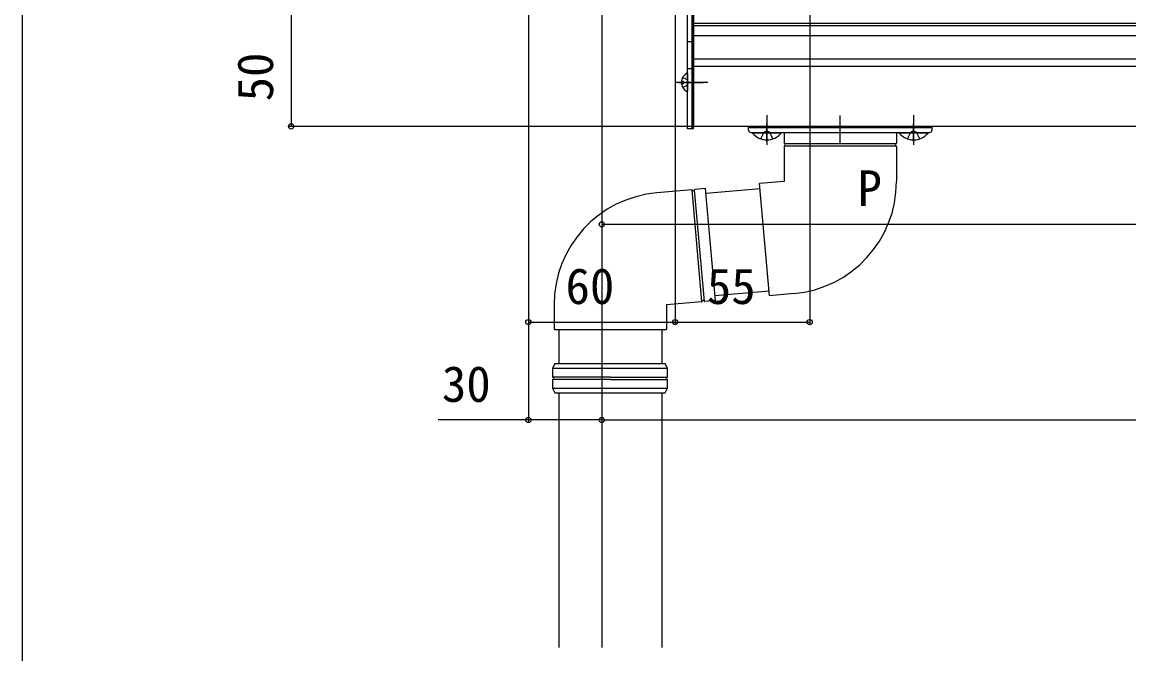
# Model space of a CAD drawing. Units: millimetres, scale not verified. Extents: x -875 to 875, y -1304 to 1296.
# Drawn here: x -875 to -422.5, y -72.8 to 185.4 of the extents above; entities that cross this region are included whole.
import ezdxf
from ezdxf.enums import TextEntityAlignment as Align

# ---------------------------------------------------------------- set-up
doc = ezdxf.new("R2010")
doc.units = ezdxf.units.MM
doc.header["$LTSCALE"] = 8
for name, color, linetype in [('0-5_YKK_12', 2, 'Continuous'), ('0-6_YKK_13', 4, 'Continuous'), ('0-7_YKK_D', 6, 'Continuous'), ('0-8_YKK_ZWAK', 7, 'Continuous')]:
    doc.layers.add(name, color=color, linetype=linetype)
doc.styles.add('ＭＳ ゴシック', font='')
doc.styles.get('ＭＳ ゴシック').set_extended_font_data('MS Gothic')

msp = doc.modelspace()

# ---------------------------------------------------------------- linework, layer by layer
at = {"layer": '0-5_YKK_12'}
for p, q in [((-638, 955.8), (-638, -70.2)), ((-600.5, 195.8), (-600.5, 142.8)), ((-600.5, 185), (689.5, 185)), ((-600.5, 184), (689.5, 184)), ((689.5, 179.8), (-600.5, 179.8)), ((689.5, 170.3), (-600.5, 170.3)), ((689.5, 167.3), (-600.5, 167.3)), ((-594.587, 160.8), (-607.7, 160.8)), ((-606.5, 160.8), (-596.5, 160.8)), ((-570.5, 147.398), (-570.5, 135.282)), ((-540.5, 135.8), (-540.5, 147.3)), ((-510.5, 147.398), (-510.5, 135.282)), ((689.5, 142.8), (-600.5, 142.8)), ((-570.5, 136.8), (-570.5, 143.8)), ((-510.5, 136.8), (-510.5, 143.8))]:
    msp.add_line(p, q, dxfattribs=at)
at = {"layer": '0-6_YKK_13'}
for p, q in [((-603, 141.8), (-603, 191.8)), ((-601, 141.8), (-601, 191.8)), ((-600.5, 141.8), (-600.5, 191.8)), ((-601, 177.3), (-603, 177.3)), ((-600.5, 177.3), (-601, 177.3)), ((-601, 166.3), (-603, 166.3)), ((-603, 164.396), (-603, 157.204)), ((-600.5, 166.3), (-601, 166.3)), ((-605.478, 161.225), (-604.6, 161.225)), ((-604.966, 162.85), (-603.151, 161.945)), ((-604.966, 158.75), (-603.151, 159.655)), ((-602.542, 160.8), (-603.151, 161.945)), ((-602.542, 160.8), (-603.151, 159.655)), ((-601, 141.8), (-603, 141.8)), ((-600.5, 141.8), (-601, 141.8)), ((-578, 142.8), (-503, 142.8)), ((-578, 142.3), (-578, 142.8)), ((-578, 142.3), (-503, 142.3)), ((-578, 141.3), (-578, 142.3)), ((-577, 140.3), (-504, 140.3)), ((-576.4, 140.3), (-564.6, 140.3)), ((-576.4, 140.052), (-576.4, 140.3)), ((-573, 137.717), (-571.645, 140.435)), ((-570.5, 141.044), (-571.645, 140.435)), ((-570.5, 141.044), (-569.355, 140.435)), ((-568, 137.717), (-569.355, 140.435)), ((-564.6, 140.052), (-564.6, 140.3)), ((-563.5, 140.3), (-517.5, 140.3)), ((-563.5, 140.3), (-563.5, 135.971)), ((-517.5, 140.3), (-517.5, 135.971)), ((-516.4, 140.3), (-504.6, 140.3)), ((-516.4, 140.052), (-516.4, 140.3)), ((-513, 137.717), (-511.645, 140.435)), ((-510.5, 141.044), (-511.645, 140.435)), ((-510.5, 141.044), (-509.355, 140.435)), ((-508, 137.717), (-509.355, 140.435)), ((-504.6, 140.052), (-504.6, 140.3)), ((-503, 142.8), (-503, 142.3)), ((-503, 142.3), (-503, 141.3)), ((-564.6, 140.052), (-576.4, 140.052)), ((-563.404, 135.8), (-517.596, 135.8)), ((-504.6, 140.052), (-516.4, 140.052)), ((-563.404, 134.8), (-517.596, 134.8)), ((-517.5, 134.629), (-517.5, 120.3)), ((-571.457, 96.516), (-573.462, 119.428)), ((-601.235, 116.909), (-615.509, 115.66)), ((-597.064, 71.195), (-601.056, 116.828)), ((-596.067, 71.282), (-600.06, 116.916)), ((-595.585, 117.403), (-599.898, 117.026)), ((-591.576, 71.578), (-595.585, 117.403)), ((-595.419, 115.5), (-573.288, 117.436)), ((-569.453, 73.603), (-571.457, 96.516)), ((-591.758, 73.66), (-569.627, 75.596)), ((-559.491, 74.475), (-569.453, 73.603)), ((-657.5, 69.835), (-657.5, 59.835)), ((-591.576, 71.578), (-595.889, 71.201)), ((-655.5, 59.835), (-655.5, 45.835)), ((-613.5, 59.835), (-613.5, 45.835)), ((-657.151, 45.835), (-658.151, 43.835)), ((-657.151, 45.835), (-612.153, 45.835)), ((-611.153, 43.835), (-612.153, 45.835)), ((-658.151, 43.835), (-658.151, 40.335)), ((-634.5, 43.835), (-658.151, 43.835)), ((-611.151, 43.835), (-634.5, 43.835)), ((-611.153, 40.312), (-611.153, 43.835)), ((-634.5, 40.335), (-658.151, 40.335)), ((-634.5, 39.335), (-658.151, 39.335)), ((-634.5, 40.335), (-611.153, 40.335)), ((-634.5, 39.335), (-611.153, 39.335)), ((-611.153, 35.835), (-611.153, 39.359)), ((-658.151, 35.835), (-634.5, 35.835)), ((-657.151, 33.835), (-612.153, 33.835)), ((-655.5, 33.835), (-655.5, -70.2)), ((-634.5, 35.835), (-611.151, 35.835)), ((-613.5, 33.835), (-613.5, -70.2)), ((-612.153, 33.835), (-611.153, 35.835))]:
    msp.add_line(p, q, dxfattribs=at)
for points in [[(-605.478, 160.375), (-604.6, 160.375), (-604.6, 161.225)], [(-563.5, 134.629), (-563.5, 120.3), (-573.462, 119.428)], [(-597.225, 71.084), (-611.5, 69.835), (-611.5, 59.835)], [(-657.5, 59.835), (-634.5, 59.835), (-611.5, 59.835)], [(-658.151, 39.335), (-658.151, 35.835), (-657.151, 33.835)]]:
    msp.add_lwpolyline(points, dxfattribs=at)
for centre, radius, start, end in [((-601.3, 160.8), 4.2, 117.28096, 174.19227), ((-603.154, 164.396), 0.154, 0, 117.28096), ((-601.3, 160.8), 4.2, 185.80773, 242.71904), ((-603.154, 157.204), 0.154, 242.71904, 0), ((-577, 141.3), 1, 180, 270), ((-504, 141.3), 1, 270, 0), ((-570.5, 145), 7.7, 219.98312, 320.01688), ((-563.3, 135.971), 0.2, 180, 253.39845), ((-563.5, 135.3), 0.5, 286.60155, 73.39845), ((-517.5, 135.3), 0.5, 106.60155, 253.39845), ((-517.7, 135.971), 0.2, 286.60155, 0), ((-510.5, 145), 7.7, 219.98312, 320.01688), ((-563.3, 134.629), 0.2, 106.60155, 180), ((-517.7, 134.629), 0.2, 0, 73.39845), ((-563.5, 120.3), 46, 275, 0), ((-611.5, 69.835), 46, 95, 180), ((-601.217, 116.71), 0.2, 21.60155, 95), ((-600.566, 116.968), 0.5, 201.60155, 348.39845), ((-599.881, 116.827), 0.2, 95, 168.39845), ((-597.243, 71.283), 0.2, 275, 348.39845), ((-596.557, 71.143), 0.5, 21.60155, 168.39845), ((-595.906, 71.4), 0.2, 201.60155, 275), ((-658.153, 39.835), 0.5, 270.04073, 89.95927), ((-611.153, 39.835), 0.5, 90, 270)]:
    msp.add_arc(centre, radius, start, end, dxfattribs=at)
at = {"layer": '0-7_YKK_D'}
for p, q in [((-553, 277.1), (-553, 61.8)), ((-765, 192.8), (-765, 142.8)), ((-668, 192.1), (-668, 21.8)), ((-668, 192.1), (-668, 61.8)), ((-608, 192.1), (-608, 61.8)), ((-608, 192.1), (-608, 61.8)), ((-638, 168.8), (-638, 21.8)), ((-638, 168.8), (-638, 101.8)), ((-638, 168.8), (-638, 21.8)), ((-601.5, 142.8), (-766, 142.8)), ((-638, 102.8), (-410.5, 102.8)), ((-668, 62.8), (-608, 62.8)), ((-608, 62.8), (-553, 62.8)), ((-638, 22.8), (727, 22.8))]:
    msp.add_line(p, q, dxfattribs=at)
msp.add_lwpolyline([(-638, 22.8), (-668, 22.8), (-704.891, 22.8)], dxfattribs=at)
for centre in [(-765, 142.8), (-638, 102.8), (-668, 62.8), (-608, 62.8), (-608, 62.8), (-553, 62.8), (-668, 22.8), (-638, 22.8), (-638, 22.8)]:
    msp.add_circle(centre, 1.075, dxfattribs=at)
at = {"layer": '0-8_YKK_ZWAK'}
msp.add_line((-875, 1245.8), (-875, -1304.2), dxfattribs=at)

# ---------------------------------------------------------------- texts
at = {"layer": '0-7_YKK_D', "style": 'ＭＳ ゴシック'}
msp.add_text('50', height=14.66, rotation=90, dxfattribs=at).set_placement((-768, 153.027), align=Align.BOTTOM_LEFT)
for s, p in [('P', (-533.455, 105.8)), ('60', (-652.83, 65.8)), ('55', (-595.045, 65.8)), ('30', (-703.368, 25.8))]:
    msp.add_text(s, height=14.66, dxfattribs=at).set_placement(p, align=Align.BOTTOM_LEFT)

doc.saveas('drawing.dxf')
